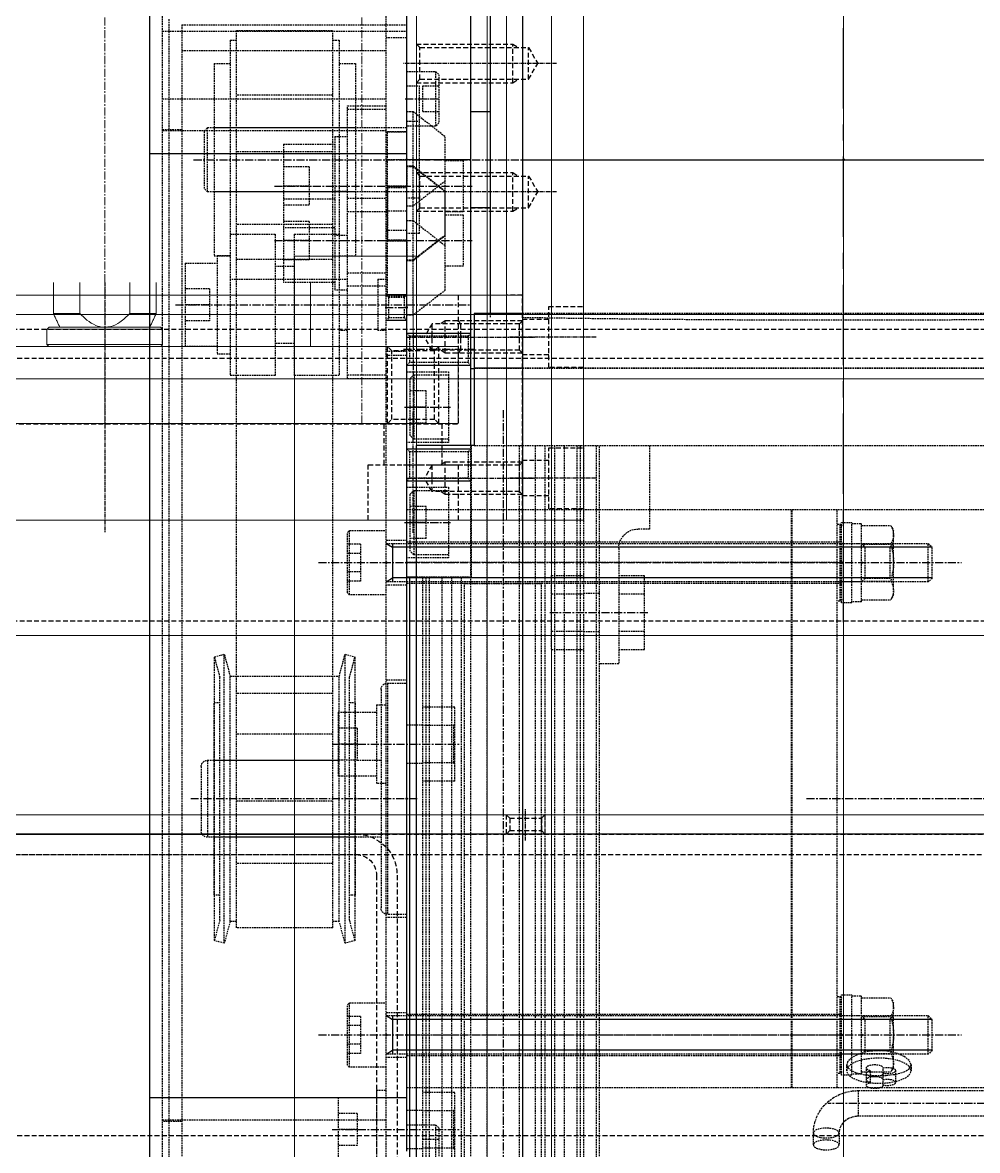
# Model space of a CAD drawing. Header units: millimetres. Extents: x -32759 to 129432, y 390 to 54305.
# Drawn here: x 20758.7 to 20907.3, y 26312.6 to 26488.3 of the extents above; entities that cross this region are included whole.
import ezdxf

# ---------------------------------------------------------------- set-up
doc = ezdxf.new("R2010")
doc.units = ezdxf.units.MM
for name, pattern in [('CENTER', [2, 1.25, -0.25, 0.25, -0.25]), ('CNS_SOLID', [0]), ('HIDDEN', [0.375, 0.25, -0.125])]:
    doc.linetypes.add(name, pattern=pattern)
for name, color, linetype in [('08a', 11, 'Continuous'), ('CENTER', 1, 'CENTER'), ('CL', 1, 'CENTER'), ('HIDDEN', 2, 'HIDDEN'), ('HL', 2, 'HIDDEN')]:
    doc.layers.add(name, color=color, linetype=linetype)
for name, color, linetype, lineweight in [('_BODY', 7, 'Continuous', 13), ('AM_4', 3, 'Continuous', 25), ('ConnectionPoints', 7, 'Continuous', 50), ('thread', 3, 'Continuous', 25), ('vis', 7, 'CNS_SOLID', 30)]:
    doc.layers.add(name, color=color, linetype=linetype, lineweight=lineweight)
doc.styles.add('ROAMNS', font='romans.shx', dxfattribs={"width": 0.8, "bigfont": 'whgtxt.shx'})
doc.styles.get("Standard").update_dxf_attribs({"font": 'arial.ttf'})
doc.dimstyles.new('20 작은 한덕_도면칫수', dxfattribs={"dimscale": 20, "dimtxt": 3.3, "dimasz": 3.5, "dimexe": 0.65, "dimexo": 1.25, "dimgap": 1, "dimtad": 1, "dimdec": 0, "dimdsep": 46, "dimtxsty": 'ROAMNS', "dimcen": 0, "dimclrd": 7, "dimclre": 7, "dimclrt": 2, "dimadec": 0, "dimazin": 2, "dimtp": 0.1, "dimtm": 0.1, "dimtfac": 0.71, "dimtdec": 0, "dimtmove": 0, "dimatfit": 3, "dimfxl": 1, "dimlwd": -1, "dimlwe": -1, "dimarcsym": 1})
doc.dimstyles.new('AM_ISO$0', dxfattribs={"dimtxt": 3.5, "dimasz": 3.5, "dimexe": 1, "dimexo": 1, "dimgap": 1.5, "dimtad": 1, "dimdsep": 46, "dimtxsty": 'Standard', "dimcen": 0, "dimclrd": 256, "dimclre": 256, "dimclrt": 2, "dimadec": 0, "dimazin": 2, "dimtp": 0.1, "dimtm": 0.1, "dimtfac": 0.71, "dimtdec": 3, "dimtmove": 0, "dimatfit": 3, "dimfxl": 1, "dimlwd": -1, "dimlwe": -1, "dimarcsym": 1})

# ---------------------------------------------------------------- blocks, each defined once
blk = doc.blocks.new('*D1345')
at = {"color": 7, "linetype": 'ByBlock', "transparency": 16777216}
for p, q in [((97320.9, 13113.96), (97320.9, 13254.97)), ((98295.9, 13113.96), (98295.9, 13254.97)), ((97390.9, 13241.97), (98225.9, 13241.97))]:
    blk.add_line(p, q, dxfattribs=at)
at = {"color": 7, "transparency": 16777216}
for points in [[(97390.9, 13230.3), (97390.9, 13253.64), (97320.9, 13241.97)], [(98225.9, 13230.3), (98225.9, 13253.64), (98295.9, 13241.97)]]:
    blk.add_solid(points, dxfattribs=at)
at = {"layer": 'Defpoints', "color": 0, "transparency": 16777216}
for p in [(98295.9, 13241.97), (97320.9, 13088.96), (98295.9, 13088.96)]:
    blk.add_point(p, dxfattribs=at)
at = {"color": 2, "transparency": 16777216, "insert": (97917.84, 13188.97), "char_height": 66, "attachment_point": 5, "rotation": 180, "style": 'ROAMNS'}
blk.add_mtext('975', dxfattribs=at)
blk = doc.blocks.new('y8ll')
at = {"ltscale": 0.5}
blk.add_line((205707.54, 29814.07), (206532.54, 29814.07), dxfattribs=at)
at = {"layer": 'HL', "ltscale": 3}
blk.add_line((205707.54, 29817.27), (206532.54, 29817.27), dxfattribs=at)
blk = doc.blocks.new('78544')
at = {"color": 0, "rotation": 90}
blk.add_blockref('y8ll', (222708.38, -183563.49), dxfattribs=at)
blk = doc.blocks.new('567W55')
at = {"ltscale": 0.5}
blk.add_line((194983.82, 20204.46), (194983.82, 19219.46), dxfattribs=at)
blk = doc.blocks.new('875654')
at = {"layer": 'HL', "ltscale": 3}
for p, q in [((237346.1, 2606.34), (237283.9, 2606.34)), ((237346.1, 2603.14), (237283.9, 2603.14)), ((237277.5, 2599.94), (237277.5, 2537.74)), ((237280.7, 2599.94), (237280.7, 2537.74)), ((237349.3, 2537.74), (237349.3, 2599.94)), ((237352.5, 2537.74), (237352.5, 2599.94)), ((237283.9, 2534.54), (237346.1, 2534.54)), ((237283.9, 2531.34), (237346.1, 2531.34))]:
    blk.add_line(p, q, dxfattribs=at)
for centre, radius, start, end in [((237283.9, 2599.94), 6.4, 90, 180), ((237346.1, 2599.94), 6.4, 0, 90), ((237283.9, 2599.94), 3.2, 90, 180), ((237346.1, 2599.94), 3.2, 0, 90), ((237283.9, 2537.74), 6.4, 180, 270), ((237283.9, 2537.74), 3.2, 180, 270), ((237346.1, 2537.74), 6.4, 270, 0), ((237346.1, 2537.74), 3.2, 270, 0)]:
    blk.add_arc(centre, radius, start, end, dxfattribs=at)
blk = doc.blocks.new('574534')
blk.add_blockref('567W55', (0, 0))
at = {"color": 0, "rotation": 90}
blk.add_blockref('y8ll', (224797.89, -186403.08), dxfattribs=at)
at = {"color": 0}
blk.add_blockref('875654', (-42368.68, 17123.12), dxfattribs=at)
blk = doc.blocks.new('56ertet')
at = {"layer": 'CL', "ltscale": 0.5}
blk.add_line((163010.09, 32886.01), (163005.09, 32886.01), dxfattribs=at)
at = {"layer": 'HL', "ltscale": 3}
for p, q in [((163006.09, 32889.01), (163006.63, 32888.46)), ((163006.09, 32889.01), (163009.09, 32889.01)), ((163006.63, 32888.46), (163006.63, 32883.55)), ((163006.63, 32888.46), (163008.55, 32888.46)), ((163008.55, 32888.46), (163009.09, 32889.01)), ((163008.55, 32888.46), (163008.55, 32883.55)), ((163006.09, 32883.01), (163006.63, 32883.55)), ((163006.09, 32883.01), (163009.09, 32883.01)), ((163006.63, 32883.55), (163008.55, 32883.55)), ((163008.55, 32883.55), (163009.09, 32883.01))]:
    blk.add_line(p, q, dxfattribs=at)
blk = doc.blocks.new('r6werw4t')
at = {"ltscale": 0.5}
blk.add_line((164562.76, 36015.26), (165472.76, 36015.26), dxfattribs=at)
at = {"layer": 'HL', "ltscale": 3}
blk.add_line((164562.76, 36018.26), (165472.76, 36018.26), dxfattribs=at)
at = {"rotation": 90}
blk.add_blockref('56ertet', (197903.76, -126990.82), dxfattribs=at)
blk = doc.blocks.new('t7werwt')
at = {"layer": 'HL', "ltscale": 3}
for p, q in [((165419.76, 33412.3), (164615.76, 33412.3)), ((165419.76, 33365.3), (164615.76, 33365.3))]:
    blk.add_line(p, q, dxfattribs=at)
blk = doc.blocks.new('578w4w')
at = {"layer": 'HL', "ltscale": 3}
for p, q in [((163937.56, 33727.06), (163133.56, 33727.06)), ((163937.56, 33680.06), (163133.56, 33680.06))]:
    blk.add_line(p, q, dxfattribs=at)
blk = doc.blocks.new('56w4w')
at = {"layer": 'HL', "ltscale": 3}
blk.add_line((163987.56, 34121.27), (163083.56, 34121.27), dxfattribs=at)
blk = doc.blocks.new('6uwtrt')
for name, p in [('r6werw4t', (-3640.08, 0)), ('56w4w', (-2157.89, 1896.99)), ('t7werwt', (-3640.08, 2652.97)), ('578w4w', (-2157.89, 2338.2))]:
    blk.add_blockref(name, p)
blk = doc.blocks.new('5uwerwt')
at = {"rotation": 90}
blk.add_blockref('6uwtrt', (192830.5, -128822.19), dxfattribs=at)
blk = doc.blocks.new('27_CVGC_40_tp_0_in_CVGC_100_650_40_TA220_SCM_60_H_B_4')
at = {"layer": 'HIDDEN'}
for p, q in [((-15, 98), (15, 98)), ((-15, 98), (-15, 95.5)), ((-5, 98), (-5, 76)), ((5, 76), (5, 98)), ((15, 95.5), (15, 98)), ((77.41, 97.95), (77, 96.4)), ((77.41, 97.95), (80.61, 97.1)), ((121.59, 97.95), (77.41, 97.95)), ((118.39, 97.1), (80.61, 97.1)), ((114.5, 98), (84.5, 98)), ((84.5, 98), (84.5, 97.1)), ((93.5, 98), (93.5, 78.7)), ((105.5, 76), (105.5, 98)), ((114.5, 97.1), (114.5, 98)), ((118.39, 97.1), (121.59, 97.95)), ((122, 96.4), (121.59, 97.95)), ((-18.62, 95.5), (18.62, 95.5)), ((-18.62, 95.5), (-18.62, 94.5)), ((18.62, 78.5), (18.62, 95.5)), ((122, 96.4), (77, 96.4)), ((77, 96.4), (80.4, 95.5)), ((80.4, 95.5), (80.4, 78.5)), ((118.6, 95.5), (80.4, 95.5)), ((118.6, 95.5), (122, 96.4)), ((118.6, 94.5), (118.6, 95.5)), ((119.6, 94.5), (-20.12, 94.5)), ((-20.12, 94.5), (-20.12, 79.5)), ((-10.06, 79.5), (-10.06, 94.5)), ((-1.25, 79.5), (-1.25, 94.5)), ((10.07, 79.5), (10.07, 94.5)), ((15.48, 94.5), (15.48, 79.5)), ((83.11, 79.5), (83.11, 94.5)), ((89.45, 79.5), (89.45, 94.5)), ((99.81, 94.5), (99.81, 79.5)), ((109.56, 79.5), (109.56, 94.5)), ((119.6, 79.5), (119.6, 94.5)), ((119.6, 79.5), (-20.12, 79.5)), ((-18.62, 79.5), (-18.62, 78.5)), ((118.6, 78.5), (118.6, 79.5)), ((-18.62, 78.5), (18.62, 78.5)), ((-15, 78.5), (-15, 76)), ((15, 76), (15, 78.5)), ((80.4, 78.5), (77, 77.6)), ((77, 77.6), (77.41, 76.05)), ((122, 77.6), (77, 77.6)), ((118.6, 78.5), (80.4, 78.5)), ((122, 77.6), (118.6, 78.5)), ((121.59, 76.05), (122, 77.6)), ((-15, 76), (15, 76)), ((80.61, 76.9), (77.41, 76.05)), ((121.59, 76.05), (77.41, 76.05)), ((118.39, 76.9), (80.61, 76.9)), ((84.5, 76.9), (84.5, 76)), ((114.5, 76), (84.5, 76)), ((114.5, 76), (114.5, 76.9)), ((121.59, 76.05), (118.39, 76.9))]:
    blk.add_line(p, q, dxfattribs=at)
blk = doc.blocks.new('28_MOTOR40_n_1_0_in_CVGC_100_650_40_TA220_SCM_60_H_B_4')
at = {"layer": 'HIDDEN'}
for p, q in [((56.96, -2.8), (56.96, -7.35)), ((59.73, -2.8), (60.27, -3.34)), ((59.84, -2.8), (59.84, -7.35)), ((60.27, -3.34), (60.27, -7.26)), ((65.19, -3.34), (60.27, -3.34)), ((65.19, -3.34), (65.73, -2.8)), ((65.19, -7.26), (65.19, -3.34)), ((65.62, -2.8), (65.62, -7.35)), ((68.5, -2.8), (68.5, -7.35)), ((56.96, -7.35), (57.73, -7.8)), ((67.73, -7.8), (57.73, -7.8)), ((60.27, -7.26), (59.73, -7.8)), ((65.19, -7.26), (60.27, -7.26)), ((65.73, -7.8), (65.19, -7.26)), ((67.73, -7.8), (68.5, -7.35))]:
    blk.add_line(p, q, dxfattribs=at)
for points in [[(56.96, -7.35), (57.66, -7.68), (58.4, -7.8)], [(58.4, -7.8), (58.5, -7.8), (59.17, -7.66), (59.84, -7.35)], [(59.84, -7.35), (60.49, -7.52), (61.59, -7.73), (62.73, -7.8)], [(62.73, -7.8), (63.45, -7.77), (65.62, -7.35)], [(65.62, -7.35), (66.32, -7.68), (67.06, -7.8)], [(67.06, -7.8), (67.16, -7.8), (67.83, -7.66), (68.5, -7.35)]]:
    blk.add_lwpolyline(points, dxfattribs=at)
blk = doc.blocks.new('29_MOTOR40_n_2_0_in_CVGC_100_650_40_TA220_SCM_60_H_B_4')
at = {"layer": 'HIDDEN'}
for p, q in [((130.5, -2.8), (130.5, -7.35)), ((133.27, -2.8), (133.81, -3.34)), ((133.38, -2.8), (133.38, -7.35)), ((133.81, -3.34), (133.81, -7.26)), ((138.73, -3.34), (133.81, -3.34)), ((138.73, -3.34), (139.27, -2.8)), ((138.73, -7.26), (138.73, -3.34)), ((139.16, -2.8), (139.16, -7.35)), ((142.04, -2.8), (142.04, -7.35)), ((130.5, -7.35), (131.27, -7.8)), ((141.27, -7.8), (131.27, -7.8)), ((133.81, -7.26), (133.27, -7.8)), ((138.73, -7.26), (133.81, -7.26)), ((139.27, -7.8), (138.73, -7.26)), ((141.27, -7.8), (142.04, -7.35))]:
    blk.add_line(p, q, dxfattribs=at)
for points in [[(130.5, -7.35), (131.2, -7.68), (131.94, -7.8)], [(131.94, -7.8), (132.04, -7.8), (132.71, -7.66), (133.38, -7.35)], [(133.38, -7.35), (134.02, -7.52), (135.13, -7.73), (136.27, -7.8)], [(136.27, -7.8), (136.98, -7.77), (139.16, -7.35)], [(139.16, -7.35), (139.86, -7.68), (140.6, -7.8)], [(140.6, -7.8), (140.7, -7.8), (141.37, -7.66), (142.04, -7.35)]]:
    blk.add_lwpolyline(points, dxfattribs=at)
blk = doc.blocks.new('30_MOTOR40_w_1_0_in_CVGC_100_650_40_TA220_SCM_60_H_B_4')
at = {"layer": 'HIDDEN'}
for p, q in [((56.48, 0.3), (56.48, -1.3)), ((68.98, 0.3), (56.48, 0.3)), ((59.73, 0.3), (59.73, -2.8)), ((65.73, -2.8), (65.73, 0.3)), ((68.98, -1.3), (68.98, 0.3)), ((68.98, -1.3), (56.48, -1.3)), ((56.63, -1.3), (56.63, -2.8)), ((68.83, -2.8), (68.83, -1.3)), ((68.83, -2.8), (56.63, -2.8))]:
    blk.add_line(p, q, dxfattribs=at)
blk = doc.blocks.new('31_MOTOR40_w_2_0_in_CVGC_100_650_40_TA220_SCM_60_H_B_4')
at = {"layer": 'HIDDEN'}
for p, q in [((130.02, 0.3), (130.02, -1.3)), ((142.52, 0.3), (130.02, 0.3)), ((133.27, 0.3), (133.27, -2.8)), ((139.27, -2.8), (139.27, 0.3)), ((142.52, -1.3), (142.52, 0.3)), ((142.52, -1.3), (130.02, -1.3)), ((130.17, -1.3), (130.17, -2.8)), ((142.37, -2.8), (142.37, -1.3)), ((142.37, -2.8), (130.17, -2.8))]:
    blk.add_line(p, q, dxfattribs=at)
blk = doc.blocks.new('32_CVS_bolt6_85_1_0_in_CVGC_100_650_40_TA220_SCM_60_H_B_4')
at = {"layer": 'CENTER'}
blk.add_line((62.73, 81.75), (62.73, -18.35), dxfattribs=at)
at = {"layer": 'HIDDEN'}
for p, q in [((58.03, 77.2), (57.73, 76.9)), ((57.73, 76.9), (57.73, 71.2)), ((67.73, 76.9), (57.73, 76.9)), ((67.43, 77.2), (58.03, 77.2)), ((59.84, 75.2), (59.84, 77.2)), ((61.29, 75.2), (61.29, 77.2)), ((64.17, 75.2), (64.17, 77.2)), ((65.62, 75.2), (65.62, 77.2)), ((67.73, 76.9), (67.43, 77.2)), ((67.73, 71.2), (67.73, 76.9)), ((59.84, 75.2), (65.62, 75.2)), ((59.73, 71.2), (59.73, -13.19)), ((65.73, -13.19), (65.73, 71.2)), ((59.73, -13.19), (60.34, -13.8)), ((65.73, -13.19), (59.73, -13.19)), ((65.12, -13.8), (60.34, -13.8)), ((65.12, -13.8), (65.73, -13.19))]:
    blk.add_line(p, q, dxfattribs=at)
at = {"layer": 'thread'}
for p, q in [((59.73, 71.2), (60.34, 70.2)), ((65.73, 71.2), (65.12, 70.2)), ((59.73, 70.2), (65.73, 70.2)), ((60.34, -13.8), (60.34, 70.2)), ((65.12, -13.8), (65.12, 70.2))]:
    blk.add_line(p, q, dxfattribs=at)
blk = doc.blocks.new('33_CVS_bolt6_85_2_0_in_CVGC_100_650_40_TA220_SCM_60_H_B_4')
at = {"layer": 'CENTER'}
blk.add_line((136.27, 81.75), (136.27, -18.35), dxfattribs=at)
at = {"layer": 'thread'}
for p, q in [((133.27, 71.2), (133.88, 70.2)), ((139.27, 71.2), (138.66, 70.2)), ((133.27, 70.2), (139.27, 70.2)), ((133.88, -13.8), (133.88, 70.2)), ((138.66, -13.8), (138.66, 70.2))]:
    blk.add_line(p, q, dxfattribs=at)
blk = doc.blocks.new('34_CVS_bolt6_85_3_0_in_CVGC_100_650_40_TA220_SCM_60_H_B_4')
at = {"layer": 'thread'}
for p, q in [((59.73, 71.2), (60.34, 70.2)), ((65.73, 71.2), (65.12, 70.2)), ((59.73, 70.2), (65.73, 70.2)), ((60.34, -13.8), (60.34, 70.2)), ((65.12, -13.8), (65.12, 70.2))]:
    blk.add_line(p, q, dxfattribs=at)
blk = doc.blocks.new('35_CVS_bolt6_85_4_0_in_CVGC_100_650_40_TA220_SCM_60_H_B_4')
at = {"layer": 'HIDDEN'}
for p, q in [((131.57, 77.2), (131.27, 76.9)), ((131.27, 76.9), (131.27, 71.2)), ((141.27, 76.9), (131.27, 76.9)), ((140.97, 77.2), (131.57, 77.2)), ((133.38, 75.2), (133.38, 77.2)), ((134.83, 75.2), (134.83, 77.2)), ((137.71, 75.2), (137.71, 77.2)), ((139.16, 75.2), (139.16, 77.2)), ((141.27, 76.9), (140.97, 77.2)), ((141.27, 71.2), (141.27, 76.9)), ((133.38, 75.2), (139.16, 75.2)), ((133.27, 71.2), (133.27, -13.19)), ((139.27, -13.19), (139.27, 71.2)), ((133.27, -13.19), (133.88, -13.8)), ((139.27, -13.19), (133.27, -13.19)), ((138.66, -13.8), (133.88, -13.8)), ((138.66, -13.8), (139.27, -13.19))]:
    blk.add_line(p, q, dxfattribs=at)
at = {"layer": 'thread'}
for p, q in [((133.27, 71.2), (133.88, 70.2)), ((139.27, 71.2), (138.66, 70.2)), ((133.27, 70.2), (139.27, 70.2)), ((133.88, -13.8), (133.88, 70.2)), ((138.66, -13.8), (138.66, 70.2))]:
    blk.add_line(p, q, dxfattribs=at)
blk = doc.blocks.new('36_CVGC40_TA220_SCM_60_B_0_in_CVGC_100_650_40_TA220_SCM_60_H_B_4')
at = {"layer": 'AM_4'}
for p, q in [((144.93, -97.3), (148.93, -97.3)), ((123.8, -99.3), (123.8, -105.3)), ((140.4, -100.3), (140.4, -104.3)), ((76, -105.7), (123, -105.7))]:
    blk.add_line(p, q, dxfattribs=at)
blk.add_ellipse((142.31, -102.3), major_axis=(0, -2), ratio=0.382683, start_param=0, end_param=3.141593, dxfattribs=at)
at = {"layer": 'CENTER'}
for p, q in [((99.5, 66.4), (99.5, 101.6)), ((99.5, -107.5), (99.5, 5.9)), ((146.93, -102.05), (146.93, 2.45)), ((140.4, -104.5), (140.4, -100.1)), ((97.45, -102.3), (142.45, -102.3))]:
    blk.add_line(p, q, dxfattribs=at)
at = {"layer": 'HIDDEN'}
for p, q in [((93.5, 99), (105.5, 99)), ((93.5, 99), (93.5, 78.7)), ((94.5, 100), (104.5, 100)), ((105.5, 72), (105.5, 99)), ((93.5, 75.7), (93.5, 72)), ((81.5, 71), (81.5, 68)), ((81.5, 71), (117.5, 71)), ((82.5, 72), (116.5, 72)), ((117.5, 68), (117.5, 71)), ((54.5, 8.1), (54.5, 68)), ((59.48, 68), (59.48, 0.3)), ((62.7, 1), (62.7, 68)), ((65.98, 0.3), (65.98, 68)), ((133.02, 68), (133.02, 0.3)), ((136.3, 1), (136.3, 68)), ((139.52, 0.3), (139.52, 68)), ((144.5, 8.1), (144.5, 68)), ((144.5, 8.1), (54.5, 8.1)), ((144.5, 8), (54.5, 8)), ((54.5, -68), (54.5, 8)), ((55.5, 8.1), (55.5, 8)), ((143.5, 8.1), (143.5, 8)), ((144.5, -68), (144.5, 8)), ((153.4, 4.7), (151.55, 4.7)), ((144.5, 1), (54.5, 1)), ((56.73, 1), (56.73, 0.6)), ((56.73, 0.6), (68.73, 0.6)), ((68.73, 0.6), (68.73, 1)), ((130.27, 1), (130.27, 0.6)), ((130.27, 0.6), (142.27, 0.6)), ((142.27, 0.6), (142.27, 1)), ((151.55, 0.7), (153.4, 0.7)), ((141.84, -0.5), (140.92, -0.5)), ((144.93, -2.3), (144.93, -68)), ((144.93, -2.3), (148.93, -2.3)), ((148.93, -68), (148.93, -2.3)), ((144.12, -3.55), (141.4, -3.55)), ((143.68, -4.2), (141.84, -4.2)), ((138.71, -5.5), (138.71, -5.31)), ((138.72, -5.78), (138.71, -5.5)), ((144.12, -6.15), (141.4, -6.15)), ((141.84, -8.1), (143.68, -8.1)), ((140.92, -10.5), (141.84, -10.5)), ((122.93, -99.95), (123, -99.3)), ((122.81, -102.47), (122.82, -101.67))]:
    blk.add_line(p, q, dxfattribs=at)
for points in [[(151.55, 4.7), (150.93, 4.67), (149.96, 4.49), (149.02, 4.17), (148.15, 3.7), (147.34, 3.11), (146.63, 2.39), (146.03, 1.57), (145.55, 0.66), (145.2, -0.32), (145, -1.34), (144.93, -2.3)], [(148.93, -2.3), (148.95, -2.01), (149.07, -1.36), (149.31, -0.76), (149.65, -0.24), (150.08, 0.18), (150.58, 0.48), (151.12, 0.66), (151.55, 0.7)], [(138.71, -5.31), (138.85, -3.85), (139.24, -2.39), (139.81, -1.27), (140.48, -0.62), (140.92, -0.5)], [(140.92, -0.5), (141.14, -0.53), (141.72, -0.99), (142.17, -1.96), (142.47, -3.33), (142.61, -4.94), (142.58, -6.62), (142.39, -8.16), (142.04, -9.41), (141.54, -10.22), (140.92, -10.5)], [(140.92, -10.5), (140.92, -10.5), (140.25, -10.22), (139.61, -9.41), (139.09, -8.16), (138.77, -6.61), (138.72, -5.78)]]:
    blk.add_lwpolyline(points, dxfattribs=at)
for centre, radius, start, end in [((94.5, 99), 1, 90, 180), ((104.5, 99), 1, 0, 90), ((82.5, 71), 1, 90, 180), ((116.5, 71), 1, 0, 90), ((57.03, 0.6), 0.3, 180, 270), ((68.43, 0.6), 0.3, 270, 0), ((130.57, 0.6), 0.3, 180, 270), ((141.97, 0.6), 0.3, 270, 0)]:
    blk.add_arc(centre, radius, start, end, dxfattribs=at)
for centre, major_axis, ratio in [((151.55, 2.7), (0, -2), 0.382683), ((153.4, 2.7), (0, -2), 0.382683), ((141.84, -5.5), (0, -5), 0.390731)]:
    blk.add_ellipse(centre, major_axis=major_axis, ratio=ratio, dxfattribs=at)
for centre, start_param, end_param in [((141.4, -4.85), 2.094395, 6.283185), ((142.28, -4.85), 0, 4.18879), ((143.24, -4.85), 2.094395, 6.283185), ((144.12, -4.85), 0, 4.18879), ((141.84, -6.8), 4.18879, 8.37758), ((143.68, -6.8), 4.18879, 8.37758)]:
    blk.add_ellipse(centre, major_axis=(0, -1.3), ratio=0.390731, start_param=start_param, end_param=end_param, dxfattribs=at)
at = {"layer": 'vis'}
for p, q in [((54.5, -68), (54.5, -88)), ((144.5, -88), (144.5, -68)), ((144.93, -68), (144.93, -97.3)), ((148.93, -97.3), (148.93, -68)), ((54.5, -88), (144.5, -88)), ((56.3, -88), (56.3, -94.5)), ((142.7, -94.5), (142.7, -88)), ((56.3, -94.5), (58.8, -97)), ((56.3, -94.5), (142.7, -94.5)), ((140.2, -97), (142.7, -94.5)), ((58.8, -97), (140.2, -97)), ((76, -97), (76, -105.7)), ((123, -99.3), (123, -97)), ((123.8, -99.3), (123, -99.3)), ((124.1, -99.6), (124.1, -105)), ((125.1, -100.8), (124.1, -100.8)), ((142.31, -100.3), (125.1, -100.3)), ((125.1, -100.3), (125.1, -104.3)), ((123, -105.7), (123, -105.26)), ((123, -105.3), (123.8, -105.3)), ((124.1, -103.8), (125.1, -103.8)), ((125.1, -104.3), (142.31, -104.3)), ((77.3, -107), (121.7, -107))]:
    blk.add_line(p, q, dxfattribs=at)
for points in [[(144.93, -97.3), (144.92, -97.59), (144.8, -98.24), (144.56, -98.84), (144.22, -99.36), (143.79, -99.78), (143.29, -100.08), (142.74, -100.26), (142.31, -100.3)], [(142.31, -104.3), (142.94, -104.27), (143.91, -104.09), (144.84, -103.77), (145.72, -103.3), (146.52, -102.71), (147.23, -101.99), (147.83, -101.17), (148.31, -100.26), (148.66, -99.28), (148.87, -98.26), (148.93, -97.3)], [(123, -99.3), (122.98, -99.46), (122.93, -99.94), (122.86, -100.69), (122.82, -101.62), (122.81, -102.3)], [(122.81, -102.3), (122.83, -103.29), (122.88, -104.17), (122.95, -104.84), (122.99, -105.22), (123, -105.3)]]:
    blk.add_lwpolyline(points, dxfattribs=at)
for centre, radius, start, end in [((123.8, -99.6), 0.3, 0, 90), ((123.8, -105), 0.3, 270, 0), ((77.3, -105.7), 1.3, 180, 270), ((121.7, -105.7), 1.3, 270, 0)]:
    blk.add_arc(centre, radius, start, end, dxfattribs=at)
blk = doc.blocks.new('37_CVGC_40_m_0_in_CVGC_100_650_40_TA220_SCM_60_H_B_4')
at = {"layer": 'AM_4'}
for p, q in [((-1, 108), (-1, 68)), ((146, 108), (146, 68))]:
    blk.add_line(p, q, dxfattribs=at)
at = {"layer": 'CENTER'}
for p, q in [((22.59, 104), (22.59, 58.2)), ((4.09, 88.6), (4.09, 57.8)), ((12.59, 88.6), (12.59, 57.8)), ((91, 79.6), (91, 59.8)), ((151, 79.6), (151, 59.8)), ((23, 71.36), (23, 67.84)), ((-9.5, 68.25), (-9.5, 62.75))]:
    blk.add_line(p, q, dxfattribs=at)
at = {"layer": 'HIDDEN'}
for p, q in [((168, 106), (-23, 106)), ((-20, 106), (-20, 68)), ((-9.5, 106), (-9.5, 71.2)), ((-4.73, 106), (-4.73, 103)), ((-4.5, 71.2), (-4.5, 106)), ((149.5, 106), (149.5, 71.2)), ((149.73, 103), (149.73, 106)), ((167, 105), (-22, 105)), ((-21, 103), (-21, 68)), ((-21, 103), (166, 103)), ((-17, 103), (-17, 71.2)), ((16.09, 102.5), (29.09, 102.5)), ((16.09, 102.5), (16.09, 97.5)), ((20.09, 98.7), (20.09, 102.5)), ((22.59, 98.7), (22.59, 102.5)), ((25.09, 98.7), (25.09, 102.5)), ((29.09, 97.5), (29.09, 102.5)), ((20.09, 98.7), (25.09, 98.7)), ((14.89, 97.5), (30.29, 97.5)), ((14.89, 97.5), (14.89, 95.5)), ((30.29, 95.5), (30.29, 97.5)), ((11.59, 95.5), (11.59, 88.5)), ((18.62, 95.5), (33.59, 95.5)), ((33.59, 88.5), (33.59, 95.5)), ((11.59, 88.5), (33.59, 88.5)), ((16.59, 88.5), (16.59, 85.5)), ((28.59, 85.5), (28.59, 88.5)), ((-2.41, 87.2), (-2.41, 79.2)), ((-2.41, 87.2), (19.09, 87.2)), ((1.09, 83.2), (1.09, 87.2)), ((4.09, 83.2), (4.09, 87.2)), ((6.09, 87.2), (6.09, 79.2)), ((7.09, 83.2), (7.09, 87.2)), ((9.59, 83.2), (9.59, 87.2)), ((10.59, 79.2), (10.59, 87.2)), ((12.59, 83.2), (12.59, 87.2)), ((15.59, 83.2), (15.59, 87.2)), ((19.09, 79.2), (19.09, 87.2)), ((11.59, 85.5), (33.59, 85.5)), ((11.59, 85.5), (11.59, 78.5)), ((33.59, 78.5), (33.59, 85.5)), ((1.09, 83.2), (7.09, 83.2)), ((9.59, 83.2), (15.59, 83.2)), ((-3.61, 79.2), (20.29, 79.2)), ((-3.61, 79.2), (-3.61, 77.2)), ((4.89, 79.2), (4.89, 77.2)), ((11.79, 77.2), (11.79, 79.2)), ((20.29, 77.2), (20.29, 79.2)), ((18.59, 78.5), (18.59, 77.2)), ((18.62, 78.5), (33.59, 78.5)), ((26.59, 77.2), (26.59, 78.5)), ((86, 78.7), (96, 78.7)), ((86, 78.7), (86, 72.7)), ((88.5, 75.7), (88.5, 78.7)), ((91, 75.7), (91, 78.7)), ((93.5, 75.7), (93.5, 78.7)), ((96, 72.7), (96, 78.7)), ((146, 78.7), (156, 78.7)), ((148.5, 75.7), (148.5, 78.7)), ((151, 75.7), (151, 78.7)), ((153.5, 75.7), (153.5, 78.7)), ((34.05, 77.2), (-8.41, 77.2)), ((-8.41, 77.2), (-8.41, 71.2)), ((-7.86, 77.2), (-7.86, 71.2)), ((6, 77.2), (6, 71.2)), ((8.05, 77.2), (8.05, 71.2)), ((17.59, 77.2), (17.59, 71.2)), ((19.64, 77.2), (19.64, 71.2)), ((33.5, 77.2), (33.5, 71.2)), ((34.05, 77.2), (34.05, 71.2)), ((88.5, 75.7), (93.5, 75.7)), ((148.5, 75.7), (153.5, 75.7)), ((18.59, 72.5), (26.59, 72.5)), ((18.59, 72.5), (18.59, 71.2)), ((26.59, 71.2), (26.59, 72.5)), ((84.9, 72.7), (97.1, 72.7)), ((84.9, 72.7), (84.9, 71.2)), ((97.1, 71.2), (97.1, 72.7)), ((144.9, 72.7), (157.1, 72.7)), ((144.9, 72.7), (144.9, 71.2)), ((168, 71.2), (-23, 71.2)), ((-19, 68), (-19, 71.2)), ((-4.4, 71), (-4.4, 68)), ((21.09, 71), (-4.4, 71)), ((-4.33, 71.2), (-4.33, 68)), ((0, 68), (0, 71.2)), ((0.09, 71.2), (0.09, 71)), ((4.09, 68), (4.09, 71)), ((4.09, 71), (4.09, 68)), ((4.11, 71), (4.11, 68)), ((12.55, 70.95), (4.13, 70.95)), ((4.13, 70.95), (4.13, 67.95)), ((4.15, 70.95), (4.15, 67.95)), ((4.33, 71.2), (4.33, 68)), ((8, 68), (8, 71.2)), ((8.09, 71), (8.09, 71.2)), ((8.59, 71.2), (8.59, 71)), ((11, 68), (11, 71.2)), ((12.53, 67.95), (12.53, 70.95)), ((12.55, 67.95), (12.55, 70.95)), ((12.57, 68), (12.57, 71)), ((12.6, 68), (12.6, 71)), ((12.6, 71), (12.6, 68)), ((16.59, 71), (16.59, 71.2)), ((21, 71.2), (21.38, 70.82)), ((21.09, 68), (21.09, 71)), ((21.17, 71.2), (21.17, 68)), ((21.38, 70.82), (21.38, 68.38)), ((21.38, 70.82), (24.62, 70.82)), ((24.62, 70.82), (25, 71.2)), ((24.62, 68.38), (24.62, 70.82)), ((29.83, 71.2), (29.83, 68)), ((30.5, 68), (30.5, 71.2)), ((59.23, 71.2), (59.23, 68)), ((66.23, 68), (66.23, 71.2)), ((81, 71.2), (81, 68)), ((118, 68), (118, 71.2)), ((132.77, 71.2), (132.77, 68)), ((139.77, 68), (139.77, 71.2)), ((-13.75, 68), (-13.75, 63.5)), ((-7.52, 68), (-7.52, 67)), ((0.97, 67), (-7.52, 67)), ((-7.52, 67), (-3.62, 62)), ((-5.25, 63.5), (-5.25, 68)), ((0.97, 68), (0.97, 67)), ((0.97, 67), (4.87, 62)), ((0.99, 68), (0.99, 67)), ((15.69, 67), (0.99, 67)), ((0.99, 67), (4.89, 62)), ((4.15, 67.95), (1.01, 67.95)), ((1.01, 67.95), (1.01, 67.02)), ((1.01, 67.02), (4.88, 62.05)), ((1.04, 67.02), (1.01, 67.02)), ((1.04, 67.95), (1.04, 67.02)), ((1.04, 67.02), (4.91, 62.05)), ((3.31, 62), (7.2, 67)), ((7.2, 67), (7.2, 68)), ((9.48, 68), (9.48, 67)), ((9.48, 67), (13.38, 62)), ((11.77, 62.05), (15.65, 67.02)), ((11.79, 62), (15.69, 67)), ((11.8, 62.05), (15.67, 67.02)), ((11.82, 62), (15.72, 67)), ((15.67, 67.95), (12.53, 67.95)), ((15.65, 67.02), (15.65, 67.95)), ((15.67, 67.02), (15.65, 67.02)), ((15.67, 67.02), (15.67, 67.95)), ((15.69, 67), (15.69, 68)), ((15.72, 67), (15.72, 68)), ((24.2, 67), (15.72, 67)), ((20.31, 62), (24.2, 67)), ((21.38, 68.38), (21, 68)), ((21.38, 68.38), (24.62, 68.38)), ((24.2, 67), (24.2, 68)), ((25, 68), (24.62, 68.38)), ((88, 68), (88, 65.5)), ((94, 65.5), (94, 68)), ((148, 68), (148, 65.5)), ((150.25, 68), (150.25, 63.5)), ((154, 65.5), (154, 68)), ((-11.5, 65.5), (-11.5, 63)), ((-7.5, 65.5), (-11.5, 65.5)), ((-9.5, 65.5), (-9.5, 63)), ((-7.5, 65.5), (-7.5, 63)), ((85.23, 60.5), (85.23, 65.5)), ((88.11, 60.5), (88.11, 65.5)), ((93.89, 60.5), (93.89, 65.5)), ((96.77, 60.5), (96.77, 65.5)), ((145.23, 60.5), (145.23, 65.5)), ((148.11, 60.5), (148.11, 65.5)), ((152.5, 65.5), (152.5, 63)), ((153.89, 60.5), (153.89, 65.5)), ((-13.75, 63.5), (-5.25, 63.5)), ((-13.75, 63.5), (-13.25, 63)), ((-5.75, 63), (-5.25, 63.5)), ((150.25, 63.5), (150.75, 63)), ((150.25, 63.5), (158.75, 63.5)), ((-13.25, 63), (-5.75, 63)), ((20.31, 62), (-3.62, 62)), ((0.09, 62), (0.09, 59.2)), ((4.88, 62.05), (11.8, 62.05)), ((8.09, 59.2), (8.09, 62)), ((8.59, 62), (8.59, 59.2)), ((16.59, 59.2), (16.59, 62)), ((150.75, 63), (158.25, 63)), ((96.77, 60.5), (85.23, 60.5)), ((88, 60.7), (94, 60.7)), ((88, 60.7), (88, 60.5)), ((94, 60.5), (94, 60.7)), ((156.77, 60.5), (145.23, 60.5)), ((148, 60.7), (154, 60.7)), ((148, 60.7), (148, 60.5)), ((154, 60.5), (154, 60.7)), ((0.09, 59.2), (8.09, 59.2)), ((8.59, 59.2), (16.59, 59.2))]:
    blk.add_line(p, q, dxfattribs=at)
at = {"layer": 'thread'}
for p, q in [((21, 71.2), (21, 68)), ((25, 71.2), (25, 68))]:
    blk.add_line(p, q, dxfattribs=at)
at = {"layer": 'vis'}
for p, q in [((170, 108), (-25, 108)), ((154.35, 68), (-25, 68))]:
    blk.add_line(p, q, dxfattribs=at)
blk = doc.blocks.new('38_CVGC_100_650_H_b_0_in_CVGC_100_650_40_TA220_SCM_60_H_B_4')
at = {"layer": 'AM_4'}
blk.add_line((0, 50), (0, -50), dxfattribs=at)
at = {"layer": 'vis'}
blk.add_line((-25.9, 50), (675.9, 50), dxfattribs=at)
blk = doc.blocks.new('39_CVGC_100_650_40_l_0_in_CVGC_100_650_40_TA220_SCM_60_H_B_4')
at = {"layer": 'AM_4'}
for p, q in [((0, 58), (0, 68)), ((584.95, 67.5), (65.05, 67.5))]:
    blk.add_line(p, q, dxfattribs=at)
at = {"layer": 'CENTER'}
for p, q in [((0, 101.17), (0, 64.33)), ((29.5, 68.5), (29.5, 57.5)), ((47.5, 68.5), (47.5, 57.5)), ((38.5, 68.33), (38.5, 61.17)), ((56.5, 68.33), (56.5, 61.17)), ((0, 63.8), (0, -63.8)), ((39, 53), (611, 53)), ((70.5, 45.7), (70.5, 30.3))]:
    blk.add_line(p, q, dxfattribs=at)
at = {"layer": 'HIDDEN'}
for p, q in [((-4.5, 99.5), (-5, 99)), ((5, 99), (-5, 99)), ((-5, 99), (-5, 68)), ((4.5, 99.5), (-4.5, 99.5)), ((5, 99), (4.5, 99.5)), ((5, 68), (5, 99)), ((-11.5, 68), (-11.5, 66)), ((-6, 68), (-6, 66)), ((6, 66), (6, 68)), ((11.5, 66), (11.5, 68)), ((27, 68), (27.43, 67.57)), ((27.43, 67.57), (27.43, 58.43)), ((27.43, 67.57), (31.57, 67.57)), ((31.57, 67.57), (32, 68)), ((31.57, 58.43), (31.57, 67.57)), ((33, 68), (33, 61.5)), ((34.1, 67.5), (33.5, 66.9)), ((33.5, 66.9), (43.5, 66.9)), ((33.5, 66.9), (33.5, 61.5)), ((34.1, 67.5), (42.9, 67.5)), ((36, 65), (36, 67.5)), ((38.5, 65), (38.5, 67.5)), ((41, 65), (41, 67.5)), ((43.5, 66.9), (42.9, 67.5)), ((43.5, 61.5), (43.5, 66.9)), ((44, 61.5), (44, 68)), ((45, 68), (45.43, 67.57)), ((45.43, 67.57), (45.43, 58.43)), ((45.43, 67.57), (49.57, 67.57)), ((49.57, 67.57), (50, 68)), ((49.57, 58.43), (49.57, 67.57)), ((51, 68), (51, 61.5)), ((52.1, 67.5), (51.5, 66.9)), ((51.5, 66.9), (51.5, 61.5)), ((51.5, 66.9), (61.5, 66.9)), ((52.1, 67.5), (60.9, 67.5)), ((54, 65), (54, 67.5)), ((56.5, 65), (56.5, 67.5)), ((59, 65), (59, 67.5)), ((61.5, 66.9), (60.9, 67.5)), ((61.5, 61.5), (61.5, 66.9)), ((62, 61.5), (62, 68)), ((11.5, 66), (-11.5, 66)), ((41, 65), (36, 65)), ((59, 65), (54, 65)), ((65, 58), (65, 66.5)), ((585, 65.5), (65, 65.5)), ((585, 65), (65, 65)), ((65.05, 57.95), (65.05, 66.5)), ((65, 64.5), (585, 64.5)), ((33, 61.5), (44, 61.5)), ((51, 61.5), (62, 61.5)), ((585, 62.5), (65, 62.5)), ((585, 61), (65, 61)), ((27.43, 58.43), (27, 58)), ((27.43, 58.43), (31.57, 58.43)), ((32, 58), (31.57, 58.43)), ((605.5, 58), (44.5, 58)), ((45.43, 58.43), (45, 58)), ((45.43, 58.43), (49.57, 58.43)), ((50, 58), (49.57, 58.43)), ((585, 59.5), (65, 59.5)), ((575, 59), (66, 59)), ((66, 59), (66, 47)), ((24.03, -57.5), (24.03, 57.5)), ((32.5, -57.5), (32.5, 57.5)), ((44.5, 57.95), (65.05, 57.95)), ((44.5, 57.5), (44.5, -57.5)), ((23.95, 55), (24.5, 55)), ((605.5, 55.5), (44.5, 55.5)), ((23.95, -50), (23.95, 50)), ((32.46, -50), (32.46, 50)), ((44.5, 50.5), (605.5, 50.5)), ((44.5, 48), (605.5, 48)), ((44.5, 46.5), (605.5, 46.5)), ((575, 47), (66, 47)), ((44.5, 45), (605.5, 45)), ((64.73, 45.5), (64.73, 40.5)), ((64.73, 45.5), (76.27, 45.5)), ((67.61, 45.5), (67.61, 40.5)), ((73.39, 45.5), (73.39, 40.5)), ((76.27, 45.5), (76.27, 40.5)), ((44.5, 43.5), (605.5, 43.5)), ((44.5, 41.5), (605.5, 41.5)), ((44.5, 41), (605.5, 41)), ((44.5, 40.5), (605.5, 40.5)), ((67.5, 40.5), (67.5, 38)), ((73.5, 38), (73.5, 40.5)), ((44.5, 38.5), (605.5, 38.5)), ((605.5, 38), (44.5, 38)), ((78.5, 35), (78.5, 38)), ((60.5, 35), (78.5, 35)), ((64.73, 35), (64.73, 31)), ((67.61, 35), (67.61, 31)), ((73.39, 35), (73.39, 31)), ((76.27, 35), (76.27, 31)), ((57.5, 30.2), (57.5, 32)), ((44.5, 30.2), (57.5, 30.2)), ((76.27, 31), (64.73, 31))]:
    blk.add_line(p, q, dxfattribs=at)
for centre, radius, start, end in [((-3000.25, 0), 3025.25, 359.053, 0.947), ((60.5, 32), 3, 90, 180)]:
    blk.add_arc(centre, radius, start, end, dxfattribs=at)
at = {"layer": 'thread'}
for p, q in [((27, 68), (27, 58)), ((32, 68), (32, 58)), ((45, 68), (45, 58)), ((50, 68), (50, 58))]:
    blk.add_line(p, q, dxfattribs=at)
at = {"layer": 'vis'}
for p, q in [((65, 66.5), (65, 68)), ((65.05, 67.95), (65, 67.95)), ((65, 67.72), (65.05, 67.72)), ((65.05, 68), (65.05, 67.95)), ((65.05, 67.72), (65.05, 66.5)), ((605.5, 66.5), (44.5, 66.5)), ((44.5, 57.5), (44.5, 66.5)), ((44.5, 58), (-24, 58)), ((-7.5, 58), (-7.5, 55)), ((7.5, 55), (7.5, 58)), ((32.5, 58), (32.5, 57.5)), ((23.95, 57.5), (44.5, 57.5)), ((23.95, 50), (23.95, 57.5)), ((32.46, 50), (32.46, 57.5)), ((-24.5, 55), (23.95, 55))]:
    blk.add_line(p, q, dxfattribs=at)
blk = doc.blocks.new('kuysrgeg')
at = {"layer": 'ConnectionPoints'}
for p in [(319074.17, 32966.48, -57.5), (319074.17, 32966.48, -57.5), (319037.4, 32961.68, -38.73), (319037.4, 32961.68, -112.27), (319110.94, 32961.68, -112.27), (319110.94, 32961.68, -38.73), (318974.67, 32958.48), (318974.67, 32958.48), (318997.67, 32958.48, -99), (319037.4, 32958.48, -112.27), (319037.4, 32958.48, -38.73), (319074.17, 32958.48, -57.5), (319074.17, 32958.48, -93.5), (319074.17, 32958.48, -57.5), (319074.17, 32958.48, -57.5), (319074.17, 32958.48, -93.5), (319074.17, 32958.48, -93.5), (319074.17, 32958.48, -57.5), (319110.94, 32958.48, -38.73), (319110.94, 32958.48, -112.27), (318974.67, 32890.48), (318974.67, 32890.48), (318974.67, 32890.48), (319037.4, 32890.78, -38.73), (319037.4, 32890.78, -112.27), (319037.4, 32890.78, -38.73), (319110.94, 32890.78, -112.27), (319110.94, 32890.78, -38.73), (319110.94, 32890.78, -112.27), (319037.4, 32887.68, -38.73), (319037.4, 32887.68, -112.27), (319037.4, 32887.68, -38.73), (319037.4, 32887.68, -112.27), (319037.4, 32887.68, -38.73), (319110.94, 32887.68, -112.27), (319110.94, 32887.68, -38.73), (319110.94, 32887.68, -112.27), (319110.94, 32887.68, -38.73), (319110.94, 32887.68, -112.27)]:
    blk.add_point(p, dxfattribs=at)
for name in ['37_CVGC_40_m_0_in_CVGC_100_650_40_TA220_SCM_60_H_B_4', '39_CVGC_100_650_40_l_0_in_CVGC_100_650_40_TA220_SCM_60_H_B_4', '36_CVGC40_TA220_SCM_60_B_0_in_CVGC_100_650_40_TA220_SCM_60_H_B_4', '27_CVGC_40_tp_0_in_CVGC_100_650_40_TA220_SCM_60_H_B_4', '32_CVS_bolt6_85_1_0_in_CVGC_100_650_40_TA220_SCM_60_H_B_4', '33_CVS_bolt6_85_2_0_in_CVGC_100_650_40_TA220_SCM_60_H_B_4', '35_CVS_bolt6_85_4_0_in_CVGC_100_650_40_TA220_SCM_60_H_B_4', '34_CVS_bolt6_85_3_0_in_CVGC_100_650_40_TA220_SCM_60_H_B_4', '38_CVGC_100_650_H_b_0_in_CVGC_100_650_40_TA220_SCM_60_H_B_4', '30_MOTOR40_w_1_0_in_CVGC_100_650_40_TA220_SCM_60_H_B_4', '31_MOTOR40_w_2_0_in_CVGC_100_650_40_TA220_SCM_60_H_B_4', '28_MOTOR40_n_1_0_in_CVGC_100_650_40_TA220_SCM_60_H_B_4', '29_MOTOR40_n_2_0_in_CVGC_100_650_40_TA220_SCM_60_H_B_4']:
    blk.add_blockref(name, (318974.67, 32890.48))
blk = doc.blocks.new('8rger')
at = {"layer": 'CL', "ltscale": 0.5}
blk.add_line((279310.99, 11627.52), (279287.19, 11627.52), dxfattribs=at)
at = {"layer": 'HL', "ltscale": 3}
for p, q in [((279289.19, 11630.52), (279289.73, 11629.98)), ((279289.19, 11630.52), (279304.19, 11630.52)), ((279289.73, 11629.98), (279289.73, 11625.06)), ((279289.73, 11629.98), (279306.65, 11629.98)), ((279304.19, 11630.52), (279304.19, 11624.52)), ((279304.19, 11630.52), (279305.13, 11629.98)), ((279306.65, 11629.98), (279306.65, 11625.06)), ((279306.65, 11629.98), (279308.07, 11627.52)), ((279306.65, 11625.06), (279308.07, 11627.52)), ((279289.19, 11624.52), (279289.73, 11625.06)), ((279289.73, 11625.06), (279306.65, 11625.06)), ((279304.19, 11624.52), (279305.13, 11625.06)), ((279289.19, 11624.52), (279304.19, 11624.52))]:
    blk.add_line(p, q, dxfattribs=at)
blk = doc.blocks.new('567363ty')
at = {"ltscale": 0.5}
for p, q in [((180191.81, 29686.8), (179516.81, 29686.8)), ((180191.81, 29676.8), (179516.81, 29676.8)), ((180191.81, 29665.8), (179516.81, 29665.8)), ((180151.81, 29646.8), (180151.81, 29665.8)), ((180151.81, 29646.8), (179516.81, 29646.8))]:
    blk.add_line(p, q, dxfattribs=at)
at = {"rotation": 90}
for p in [(191789.33, -249623.39), (191809.33, -249623.39)]:
    blk.add_blockref('8rger', p, dxfattribs=at)
blk = doc.blocks.new('78tet')
at = {"rotation": 180}
blk.add_blockref('kuysrgeg', (462691.61, 47065.04), dxfattribs=at)
blk.add_blockref('567363ty', (-36449.87, -15557.73))
blk = doc.blocks.new('tywrwet')
at = {"layer": 'CL', "ltscale": 0.5}
blk.add_line((150320.22, 17451.05), (150304.22, 17451.05), dxfattribs=at)
at = {"layer": 'HL', "ltscale": 3}
for p, q in [((150306.22, 17455.05), (150306.9, 17454.38)), ((150306.22, 17455.05), (150318.22, 17455.05)), ((150306.9, 17454.38), (150306.9, 17447.73)), ((150306.9, 17454.38), (150317.55, 17454.38)), ((150317.55, 17454.38), (150318.22, 17455.05)), ((150317.55, 17454.38), (150317.55, 17447.73)), ((150306.22, 17447.05), (150306.9, 17447.73)), ((150306.22, 17447.05), (150318.22, 17447.05)), ((150306.9, 17447.73), (150317.55, 17447.73)), ((150317.55, 17447.73), (150318.22, 17447.05))]:
    blk.add_line(p, q, dxfattribs=at)
blk = doc.blocks.new('67twt')
at = {"color": 1, "ltscale": 0.5}
for p, q in [((151555.68, 17844.25), (151567.68, 17844.25)), ((151555.68, 17734.25), (151555.68, 17844.25)), ((151567.68, 17734.25), (151567.68, 17844.25)), ((151567.68, 17837.25), (151577.68, 17837.25)), ((151567.68, 17821.25), (151577.68, 17821.25)), ((151567.98, 17798.25), (151567.98, 17780.25)), ((151570.38, 17780.25), (151570.38, 17798.25)), ((151570.68, 17797.95), (151570.68, 17780.55)), ((151572.82, 17793.13), (151572.82, 17797.25)), ((151572.82, 17793.13), (151577.68, 17793.13)), ((151577.68, 17785.38), (151572.82, 17785.38)), ((151572.82, 17781.25), (151572.82, 17785.38))]:
    blk.add_line(p, q, dxfattribs=at)
at = {"color": 2, "linetype": 'CENTER'}
for p, q in [((151555.68, 17829.25), (151857.68, 17829.25)), ((151555.68, 17789.25), (151767.18, 17789.25))]:
    blk.add_line(p, q, dxfattribs=at)
at = {"color": 1, "ltscale": 0.5}
for points in [[(151567.98, 17798.25), (151567.68, 17797.95)], [(151570.38, 17798.25), (151567.98, 17798.25)], [(151570.68, 17797.95), (151570.38, 17798.25)], [(151572.82, 17797.25), (151570.68, 17796.25)], [(151577.68, 17797.25), (151572.82, 17797.25)], [(151570.68, 17782.25), (151572.82, 17781.25)], [(151567.98, 17780.25), (151567.68, 17780.55)], [(151570.38, 17780.25), (151570.68, 17780.55)], [(151572.82, 17781.25), (151577.68, 17781.25)], [(151567.98, 17780.25), (151570.38, 17780.25)]]:
    blk.add_open_spline(points, degree=1, dxfattribs=at)
for points, knots in [([(151570.68, 17789.25), (151570.71, 17789.58), (151570.78, 17790.41), (151571.53, 17791.78), (151572.35, 17792.64), (151572.82, 17793.13)], [0, 0, 0, 0, 0.213037, 0.551386, 1, 1, 1, 1]), ([(151572.82, 17785.38), (151572.47, 17785.73), (151571.75, 17786.47), (151570.97, 17787.69), (151570.69, 17788.69), (151570.68, 17789.17), (151570.68, 17789.25)], [0, 0, 0, 0, 0.325557, 0.6817851, 0.9463889, 1, 1, 1, 1])]:
    blk.add_open_spline(points, degree=3, knots=knots, dxfattribs=at)
blk.add_blockref('tywrwet', (1249.45, 386.2))
blk = doc.blocks.new('56w4wt')
at = {"layer": 'CL', "ltscale": 0.5}
blk.add_line((142800.56, 14077.57), (142819.56, 14077.57), dxfattribs=at)
at = {"layer": 'HL', "ltscale": 3}
for p, q in [((142802.56, 14084.57), (142811.16, 14084.57)), ((142811.16, 14084.57), (142811.16, 14070.57)), ((142811.16, 14082.07), (142817.56, 14082.07)), ((142811.16, 14073.07), (142817.56, 14073.07)), ((142811.16, 14070.57), (142802.56, 14070.57))]:
    blk.add_line(p, q, dxfattribs=at)
blk = doc.blocks.new('68ewt')
at = {"layer": 'CL', "ltscale": 0.5}
blk.add_line((144647.25, 13047.07), (144627.25, 13047.07), dxfattribs=at)
at = {"layer": 'HL', "ltscale": 3}
for p, q in [((144629.25, 13049.57), (144629.68, 13049.13)), ((144629.25, 13049.57), (144641.25, 13049.57)), ((144629.68, 13049.13), (144629.68, 13045)), ((144629.68, 13049.13), (144643.32, 13049.13)), ((144641.25, 13049.57), (144641.25, 13044.57)), ((144641.25, 13049.57), (144642, 13049.13)), ((144643.32, 13049.13), (144643.32, 13045)), ((144643.32, 13049.13), (144644.51, 13047.07)), ((144643.32, 13045), (144644.51, 13047.07)), ((144629.25, 13044.57), (144629.68, 13045)), ((144629.25, 13044.57), (144641.25, 13044.57)), ((144629.68, 13045), (144643.32, 13045)), ((144641.25, 13044.57), (144642, 13045))]:
    blk.add_line(p, q, dxfattribs=at)
blk = doc.blocks.new('t7uerqwr')
at = {"layer": 'CL', "ltscale": 0.5}
blk.add_line((144652.83, 13058.97), (144638.83, 13058.97), dxfattribs=at)
at = {"layer": 'HL', "ltscale": 3}
for p, q in [((144640.83, 13061.47), (144641.26, 13061.04)), ((144640.83, 13061.47), (144650.83, 13061.47)), ((144650.39, 13061.04), (144650.83, 13061.47)), ((144641.26, 13061.04), (144641.26, 13056.9)), ((144641.26, 13061.04), (144650.39, 13061.04)), ((144650.39, 13061.04), (144650.39, 13056.9)), ((144640.83, 13056.47), (144641.26, 13056.9)), ((144640.83, 13056.47), (144650.83, 13056.47)), ((144641.26, 13056.9), (144650.39, 13056.9)), ((144650.39, 13056.9), (144650.83, 13056.47))]:
    blk.add_line(p, q, dxfattribs=at)
blk = doc.blocks.new('r6y3e')
at = {"ltscale": 0.5}
for p, q in [((143573.87, 13684.63), (143573.87, 13719.63)), ((143573.87, 13719.63), (143703.87, 13719.63)), ((143576.37, 13684.63), (143576.37, 13719.63)), ((143701.37, 13684.63), (143701.37, 13719.63)), ((143703.87, 13684.63), (143703.87, 13719.63)), ((143573.87, 13684.63), (143703.87, 13684.63))]:
    blk.add_line(p, q, dxfattribs=at)
at = {"layer": 'CL', "ltscale": 0.5}
blk.add_line((143638.87, 13682.63), (143638.87, 13721.63), dxfattribs=at)
at = {"layer": 'HL', "ltscale": 3}
for p, q in [((143583.87, 13704.63), (143693.87, 13704.63)), ((143583.87, 13684.63), (143583.87, 13704.63)), ((143693.87, 13684.63), (143693.87, 13704.63))]:
    blk.add_line(p, q, dxfattribs=at)
at = {"extrusion": (0, 0, -1), "zscale": -1, "rotation": 270}
for p in [(-157668.44, 156522.19), (-157764.44, 156522.19)]:
    blk.add_blockref('56w4wt', p, dxfattribs=at)
for name, p in [('68ewt', (-1055.39, 666.06)), ('68ewt', (-1055.39, 644.06)), ('t7uerqwr', (-1066.96, 632.16))]:
    blk.add_blockref(name, p)
at = {"xscale": -1}
for name, p in [('68ewt', (288333.12, 666.06)), ('68ewt', (288333.12, 644.06)), ('t7uerqwr', (288344.69, 632.16))]:
    blk.add_blockref(name, p, dxfattribs=at)
blk = doc.blocks.new('7iq23qr')
at = {"layer": 'CL', "ltscale": 0.5}
blk.add_line((144686.65, 13068.7), (144686.65, 13082.2), dxfattribs=at)
at = {"layer": 'HL', "ltscale": 3}
for p, q in [((144683.9, 13076.1), (144683.9, 13080.2)), ((144689.4, 13076.1), (144689.4, 13080.2)), ((144681.9, 13070.7), (144681.9, 13076.1)), ((144681.9, 13076.1), (144691.4, 13076.1)), ((144691.4, 13076.1), (144691.4, 13070.7))]:
    blk.add_line(p, q, dxfattribs=at)
blk = doc.blocks.new('6u33')
at = {"layer": 'CL', "ltscale": 0.5}
blk.add_line((145108.95, 13056.72), (145092.95, 13056.72), dxfattribs=at)
at = {"layer": 'HL', "ltscale": 3}
for p, q in [((145094.95, 13059.22), (145095.38, 13058.79)), ((145094.95, 13059.22), (145106.95, 13059.22)), ((145095.38, 13058.79), (145095.38, 13054.66)), ((145095.38, 13058.79), (145106.51, 13058.79)), ((145106.51, 13058.79), (145106.95, 13059.22)), ((145106.51, 13058.79), (145106.51, 13054.66)), ((145094.95, 13054.22), (145095.38, 13054.66)), ((145094.95, 13054.22), (145106.95, 13054.22)), ((145095.38, 13054.66), (145106.51, 13054.66)), ((145106.51, 13054.66), (145106.95, 13054.22))]:
    blk.add_line(p, q, dxfattribs=at)
blk = doc.blocks.new('56wtwt')
at = {"ltscale": 0.5}
for p, q in [((143610.21, 12908.52), (143610.21, 12920.52)), ((143610.21, 12920.52), (143735.21, 12920.52)), ((143705.21, 12908.52), (143705.21, 12920.52)), ((143735.21, 12908.52), (143735.21, 12920.52)), ((143610.21, 12908.52), (143735.21, 12908.52))]:
    blk.add_line(p, q, dxfattribs=at)
at = {"layer": 'HL', "ltscale": 3}
for p, q in [((143645.21, 12918.02), (143645.21, 12920.52)), ((143695.21, 12908.52), (143695.21, 12920.52)), ((143715.21, 12918.02), (143715.21, 12920.52)), ((143610.21, 12918.02), (143645.21, 12918.02)), ((143695.21, 12918.02), (143715.21, 12918.02))]:
    blk.add_line(p, q, dxfattribs=at)
at = {"rotation": 90}
blk.add_blockref('6u33', (156781.93, -132186.43), dxfattribs=at)
for p in [(-1069.94, -162.18), (-1047.94, -162.18), (-981.44, -162.18)]:
    blk.add_blockref('7iq23qr', p)
blk = doc.blocks.new('7TW')
at = {"xscale": -1, "rotation": 180}
blk.add_blockref('56wtwt', (170.02, 27206.86), dxfattribs=at)
at = {"rotation": 90}
blk.add_blockref('r6y3e', (157499.86, -129415.03), dxfattribs=at)
at = {"color": 0}
blk.add_blockref('67twt', (-7760.44, -3565.42), dxfattribs=at)
blk = doc.blocks.new('iyki')
at = {"ltscale": 0.5}
blk.add_line((156284.65, 12291.23), (154224.65, 12291.23), dxfattribs=at)
at = {"layer": 'HL', "ltscale": 3}
blk.add_line((154224.65, 12288.03), (156284.65, 12288.03), dxfattribs=at)
blk = doc.blocks.new('yjee')
blk.add_blockref('iyki', (-9201.74, 3790.45))
blk = doc.blocks.new('rusetwt')
at = {"ltscale": 0.5}
for p, q in [((147085.11, 14113.05), (145055.11, 14113.05)), ((145055.11, 14063.05), (147085.11, 14063.05))]:
    blk.add_line(p, q, dxfattribs=at)
at = {"layer": 'HL', "ltscale": 3}
for p, q in [((145055.11, 14110.75), (147085.11, 14110.75)), ((145055.11, 14065.35), (147085.11, 14065.35))]:
    blk.add_line(p, q, dxfattribs=at)
blk = doc.blocks.new('iourtet')
at = {"xscale": -1, "rotation": 180}
blk.add_blockref('rusetwt', (-17.2, 26357.17), dxfattribs=at)
blk = doc.blocks.new('r6uerw')
for name, p in [('iourtet', (2124.48, 7726.48)), ('yjee', (2124.48, 3898.91))]:
    blk.add_blockref(name, p)
at = {"color": 0, "rotation": 270}
blk.add_blockref('7TW', (133273.56, 163782.83), dxfattribs=at)
blk = doc.blocks.new('*D1348')
at = {"linetype": 'ByBlock', "ltscale": 0.5, "transparency": 16777216}
for p, q in [((97322.9, 13119.86), (97294.45, 13119.86)), ((97295.45, 13095.46), (97295.45, 13116.36)), ((97319.9, 13091.96), (97294.45, 13091.96))]:
    blk.add_line(p, q, dxfattribs=at)
at = {"ltscale": 0.5, "transparency": 16777216}
for points in [[(97296.04, 13116.36), (97294.87, 13116.36), (97295.45, 13119.86)], [(97296.04, 13095.46), (97294.87, 13095.46), (97295.45, 13091.96)]]:
    blk.add_solid(points, dxfattribs=at)
at = {"layer": 'Defpoints', "color": 0, "ltscale": 0.5, "transparency": 16777216}
for p in [(97295.45, 13119.86), (97323.9, 13119.86), (97320.9, 13091.96)]:
    blk.add_point(p, dxfattribs=at)
at = {"color": 2, "ltscale": 0.5, "transparency": 16777216, "insert": (97298.74, 13105.91), "char_height": 3.5, "attachment_point": 5, "rotation": 270, "bg_fill": 3, "box_fill_scale": 1.1, "bg_fill_color": 256, "bg_fill_true_color": 13158600, "bg_fill_transparency": 0}
blk.add_mtext('27.9', dxfattribs=at)
blk = doc.blocks.new('asfsffsa')
at = {"layer": 'CL', "ltscale": 10}
blk.add_line((418641.26, 273344.98), (421877.26, 273344.98), dxfattribs=at)
blk = doc.blocks.new('uiho')
at = {"layer": '08a', "extrusion": (0, 0, -1), "zscale": -1, "rotation": 90}
blk.add_blockref('asfsffsa', (189479.69, -405519.3), dxfattribs=at)
blk = doc.blocks.new('y8e5ey')
at = {"color": 1, "ltscale": 0.5}
blk.add_line((97726.395, 11038.01), (97726.395, 15502.823), dxfattribs=at)
at = {"color": 6, "extrusion": (0, 0, -1), "zscale": -1, "rotation": 359.9999999999524}
blk.add_blockref('uiho', (-181591.687, 0), dxfattribs=at)
at = {"color": 2, "rotation": 180.0000000000476}
blk.add_blockref('r6uerw', (245338.789, 33140.459), dxfattribs=at)
at = {"rotation": 90}
for name, p in [('78tet', (111900.956, -130522.981)), ('5uwerwt', (130331.376, -143723.274)), ('78544', (120364.948, -179805.35)), ('574534', (117525.357, -181894.861))]:
    blk.add_blockref(name, p, dxfattribs=at)
dim = blk.add_linear_dim(base=(98295.895, 13241.97), p1=(97320.895, 13088.96), p2=(98295.895, 13088.96), angle=0, dimstyle='20 작은 한덕_도면칫수')
dim.commit()
dim.dimension.update_dxf_attribs({"geometry": '*D1345', "text_midpoint": (97917.84, 13241.97), "dimtype": 128})
at = {"ltscale": 0.5}
dim = blk.add_linear_dim(base=(97295.455, 13119.861), p1=(97320.895, 13091.96), p2=(97323.895, 13119.861), angle=90, dimstyle='AM_ISO$0', override={"dimfxl": 8, "dimtfill": 1}, dxfattribs=at)
dim.commit()
dim.dimension.update_dxf_attribs({"geometry": '*D1348', "text_midpoint": (97298.742, 13105.91)})
blk = doc.blocks.new('1')
at = {"color": 6, "xscale": -1}
blk.add_blockref('y8e5ey', (100575.763, -6800.077), dxfattribs=at)
blk = doc.blocks.new('sdfgsdfgcxvxbxcv')
at = {"color": 1, "ltscale": 0.5}
blk.add_line((269230.406, 137030.925), (269230.406, 141495.738), dxfattribs=at)
blk.add_blockref('1', (266381.038, 132792.991))
blk = doc.blocks.new('2')
at = {"color": 6, "xscale": -1}
blk.add_blockref('y8e5ey', (121155.752, -6800.077), dxfattribs=at)
blk = doc.blocks.new('sdfgcxvbcbxcvbxc')
blk.add_blockref('2', (292948.326, 132792.991))

msp = doc.modelspace()

# ---------------------------------------------------------------- block references
at = {"layer": '_BODY'}
for name in ['sdfgcxvbcbxcvbxc', 'sdfgsdfgcxvxbxcv']:
    msp.add_blockref(name, (-248343.91, -112719.97), dxfattribs=at)

doc.saveas('drawing.dxf')
